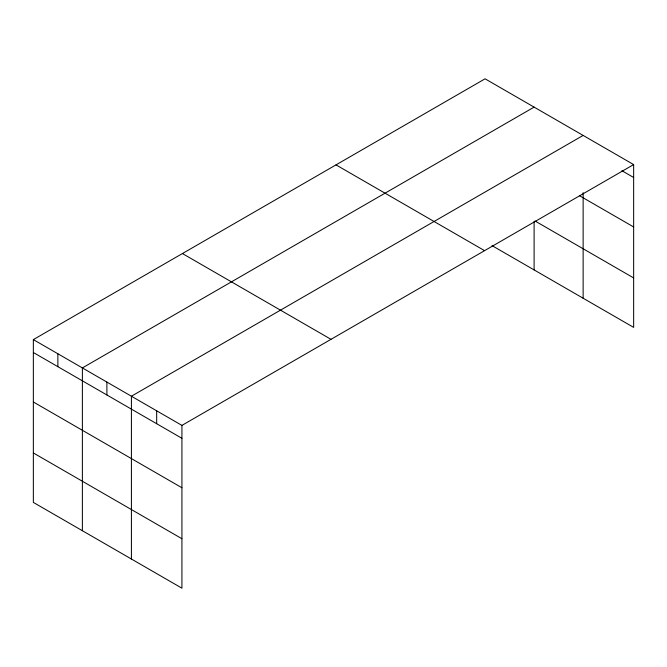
<?xml version="1.0" encoding="UTF-8"?>
<svg xmlns="http://www.w3.org/2000/svg" width="667" height="667" viewBox="0 0 667 667"><rect width="100%" height="100%" fill="white"/><g stroke="black" fill="none" stroke-linecap="round" stroke-linejoin="round"><path stroke-width="1" d="M583.133 192.646L583.133 298.224M33.35 339.611L181.924 425.396L181.924 588.186L33.35 502.409L33.35 339.611L485.076 78.814L633.65 164.591L633.65 327.389L492.079 245.648M534.1 107.12L82.383 367.917L82.383 530.715M583.133 135.426L131.416 396.223L131.416 559.021M181.924 425.396L633.65 164.591M621.919 170.727L633.65 177.497M579.631 195.773L633.65 226.963M534.976 220.96L633.65 277.922M336.001 164.874L484.584 250.659M182.416 253.552L330.999 339.328M33.35 352.518L181.924 438.302M33.35 401.984L181.924 487.76M33.35 452.943L181.924 538.728M534.1 221.486L534.1 269.918M156.67 410.814L156.67 423.712M106.895 382.074L106.895 394.981M57.862 353.768L57.862 366.675"/></g></svg>
